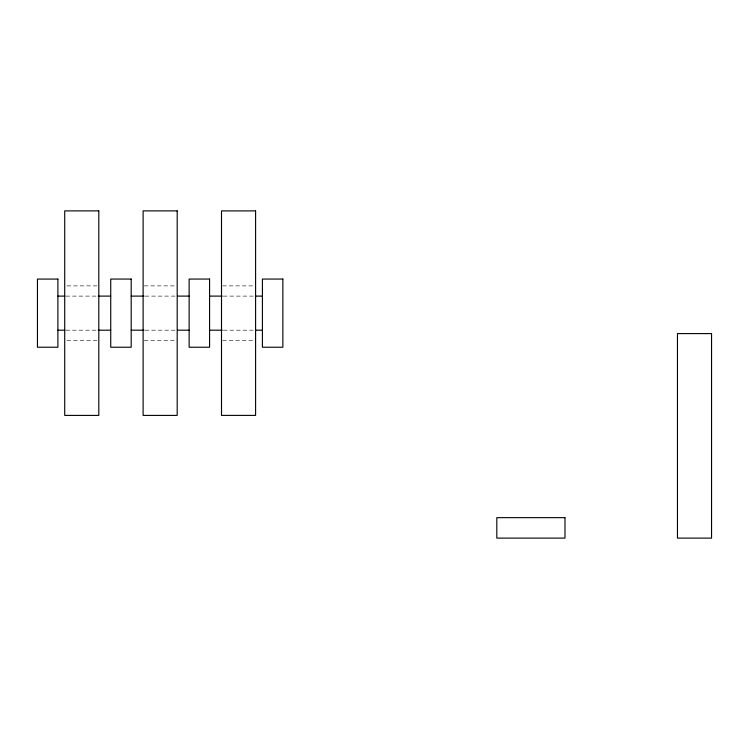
<?xml version="1.0" encoding="UTF-8"?>
<svg xmlns="http://www.w3.org/2000/svg" width="749" height="749" viewBox="0 0 749 749"><rect width="100%" height="100%" fill="white"/><g stroke="black" fill="none" stroke-linecap="round" stroke-linejoin="round"><path stroke-width="0.56" stroke-dasharray="3.75 2.81" d="M66.989 285.884L97.67 285.884M144.248 285.884L176.062 285.884M222.64 285.884L253.321 285.884M65.94 296.108L96.949 296.108M145.091 296.108L176.38 296.108M223.361 296.108L253.218 296.108M65.94 330.187L96.949 330.187M145.091 330.187L176.38 330.187M223.361 330.187L253.218 330.187M66.989 340.411L98.802 340.411M144.248 340.411L177.195 340.411M222.64 340.411L255.596 340.411"/><path stroke-width="1.12" d="M57.898 296.108L64.788 296.108M98.1 296.108L110.73 296.108M131.187 296.108L143.93 296.108M177.541 296.108L189.132 296.108M209.58 296.108L222.21 296.108M255.521 296.108L262.412 296.108M57.898 330.187L64.788 330.187M98.1 330.187L110.73 330.187M131.187 330.187L143.93 330.187M177.541 330.187L189.132 330.187M209.58 330.187L222.21 330.187M255.521 330.187L262.412 330.187M98.802 210.89L64.714 210.89L64.714 415.405L98.802 415.405L98.802 210.89M177.195 210.89L143.115 210.89L143.115 415.405L177.195 415.405L177.195 210.89M255.596 210.9L221.507 210.9L221.507 415.395L255.596 415.395L255.596 210.9M57.898 279.077L37.45 279.077L37.45 347.218L57.898 347.218L57.898 279.077M131.187 279.059L110.73 279.059L110.73 347.236L131.187 347.236L131.187 279.059M209.58 279.059L189.132 279.059L189.132 347.236L209.58 347.236L209.58 279.059M282.86 279.059L262.412 279.059L262.412 347.236L282.86 347.236L282.86 279.059M711.55 333.595L677.461 333.595L677.461 538.11L711.55 538.11L711.55 333.595M564.989 517.653L496.812 517.653L496.812 538.11L564.989 538.11L564.989 517.653"/></g></svg>
